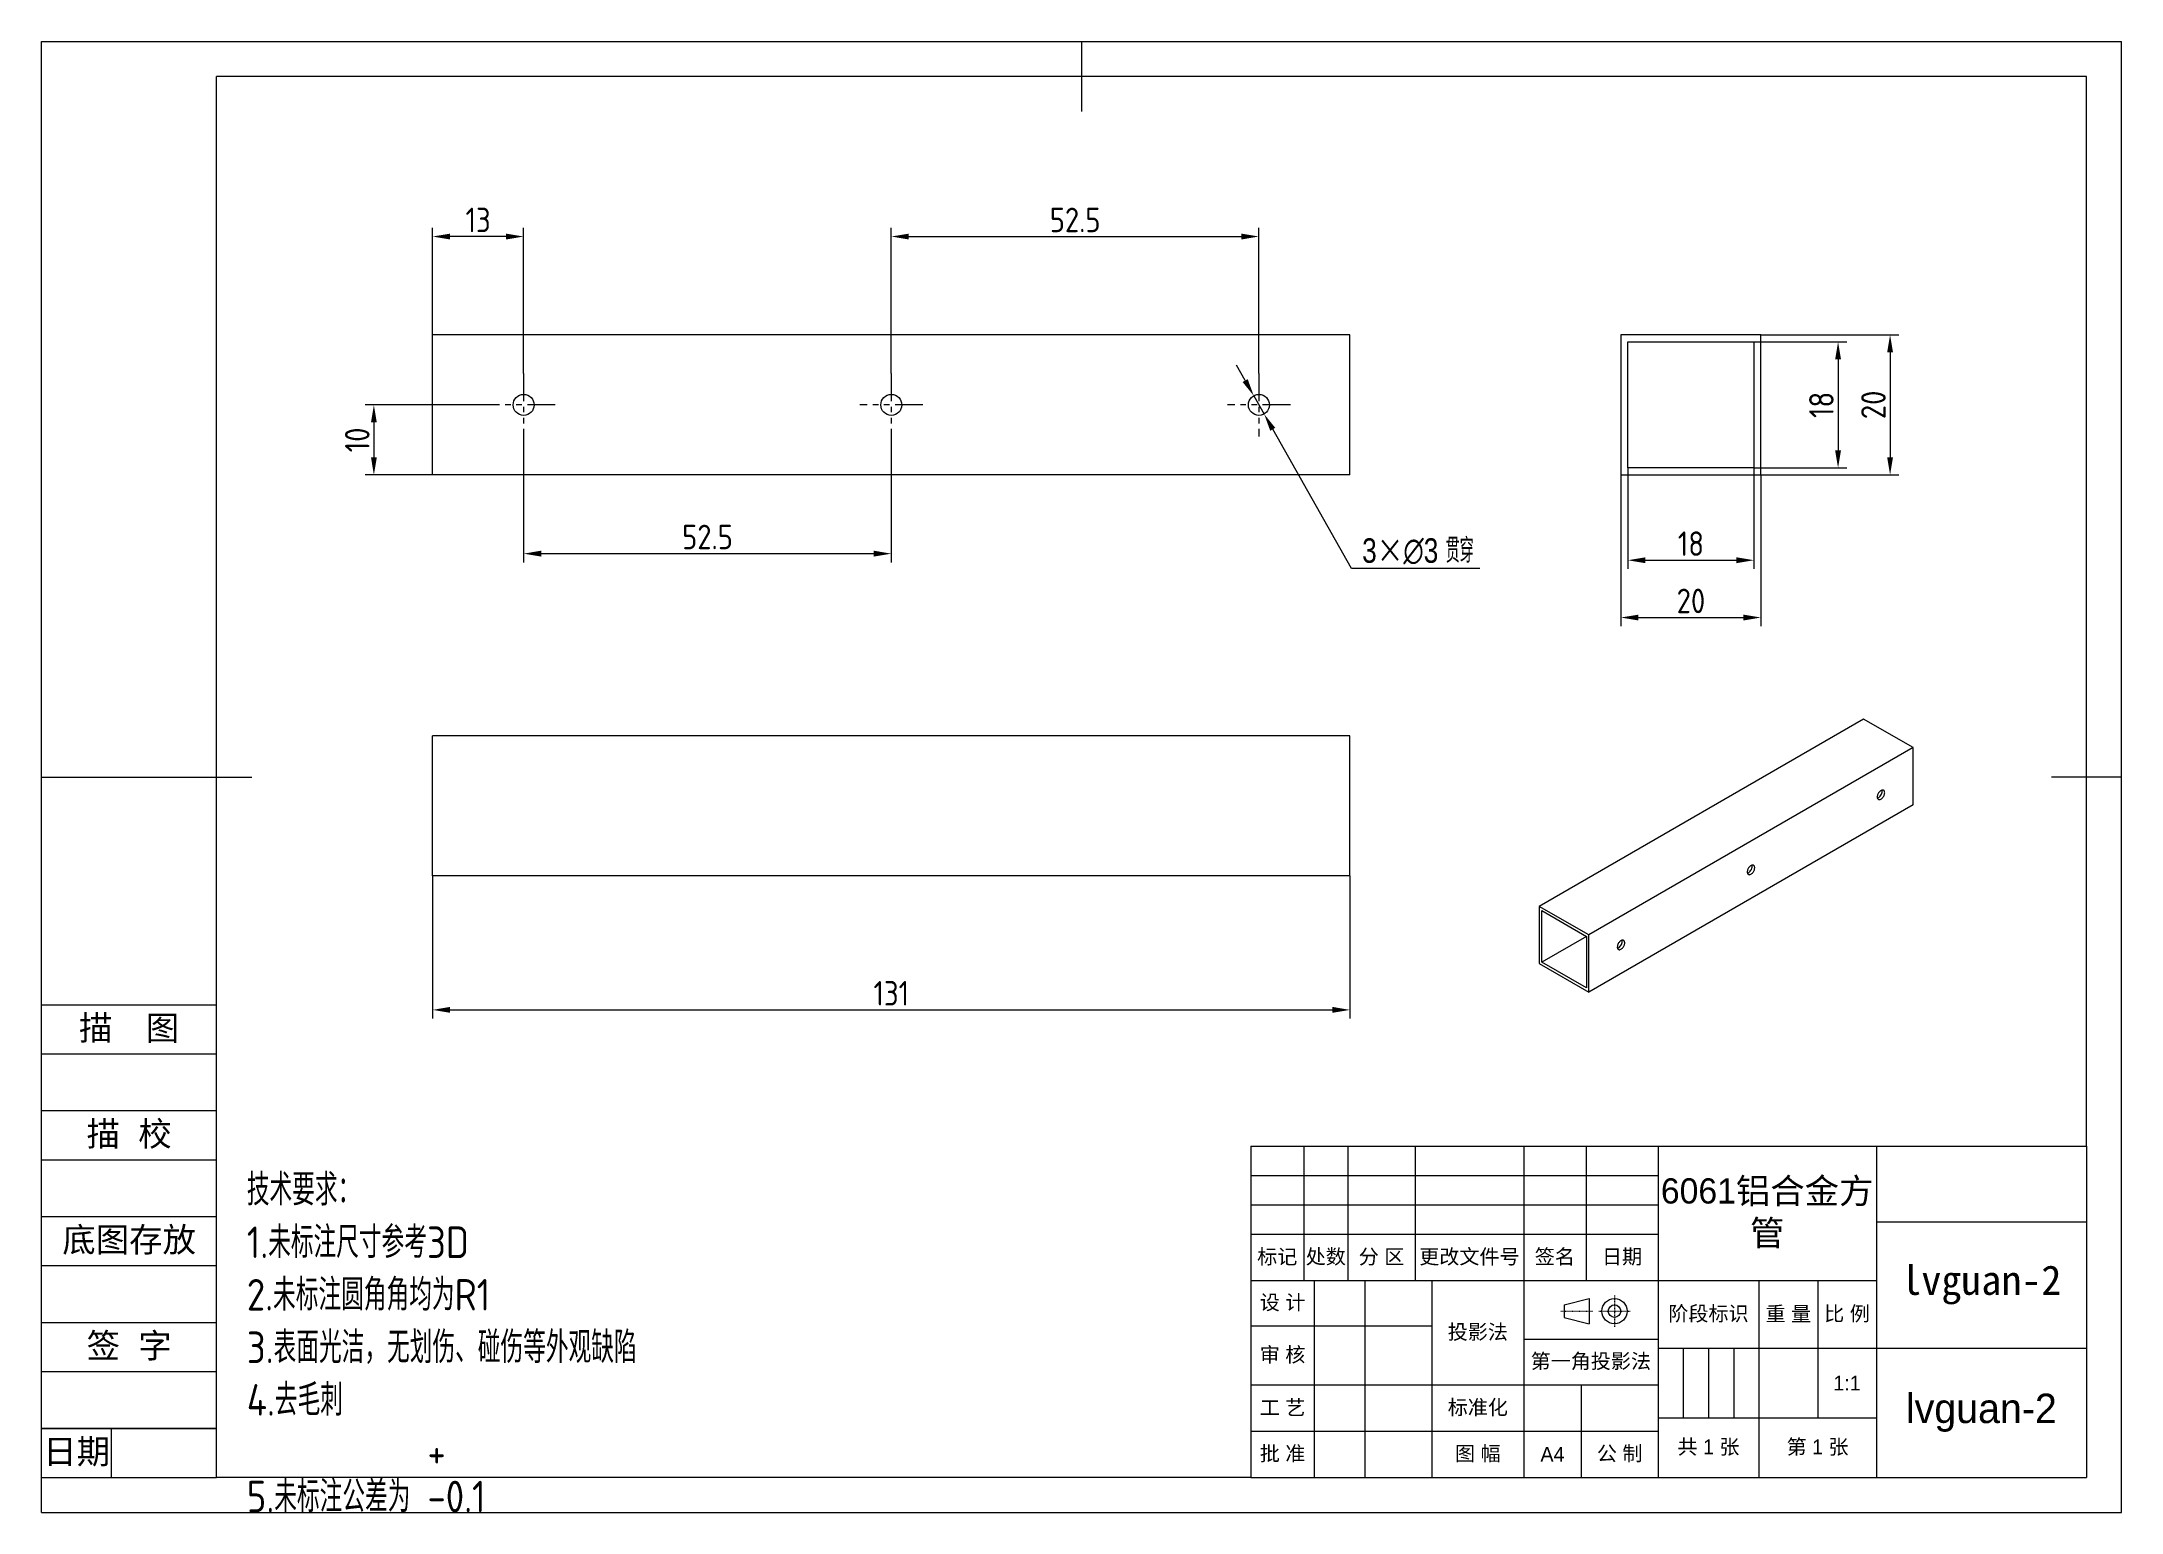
# Model space of a CAD drawing. Header units: millimetres. Extents: x 0 to 297, y 0 to 210.
import ezdxf

# ---------------------------------------------------------------- set-up
doc = ezdxf.new("R2010")
doc.units = ezdxf.units.MM
doc.header["$LTSCALE"] = 0.25
doc.header["$PDMODE"] = 3
doc.header["$PDSIZE"] = 1
doc.linetypes.add('CENTER', pattern=[0.6, 0.375, -0.075, 0.075, -0.075])
doc.linetypes.add('PHANTOM2', pattern=[31.75, 15.875, -3.175, 3.175, -3.175, 3.175, -3.175])
doc.layers.get('0').update_dxf_attribs({"linetype": 'CONTINUOUS'})
doc.layers.get('Defpoints').update_dxf_attribs({"linetype": 'CONTINUOUS'})
for name, color, linetype in [('1尺寸线', 3, 'CONTINUOUS'), ('2双点画线', 6, 'PHANTOM2'), ('LVGUAN-1_DXF_CONTINUOUS_LINE', 7, 'CONTINUOUS'), ('后壳_DXF_FORMAT', 7, 'CONTINUOUS')]:
    doc.layers.add(name, color=color, linetype=linetype)
doc.styles.get("Standard").update_dxf_attribs({"font": 'CHANGFANGSONG.TTF'})
doc.styles.add('TEXTSTYLE_2', font='CHANGFANGSONG.TTF')
doc.styles.add('字母', font='gbenor.shx', dxfattribs={"height": 3.5, "bigfont": 'gbcbig.shx'})
doc.styles.add('汉字', font='gbenor.shx', dxfattribs={"height": 5, "bigfont": 'gbcbig.shx'})
doc.dimstyles.new('正常', dxfattribs={"dimtxt": 3.5, "dimasz": 2.5, "dimexe": 1.25, "dimexo": 0, "dimtad": 1, "dimtoh": 1, "dimdsep": 46, "dimtxsty": '字母', "dimcen": 2.5, "dimclrd": 3, "dimclre": 3, "dimclrt": 3, "dimadec": 0, "dimazin": 0, "dimtfac": 1, "dimtmove": 0, "dimatfit": 3, "dimfxl": 1, "dimarcsym": 0})

# ---------------------------------------------------------------- blocks, each defined once
blk = doc.blocks.new('*T5')
at = {"layer": '后壳_DXF_FORMAT', "color": 0, "linetype": 'ByBlock', "lineweight": -2, "transparency": 16777216}
for p, q in [((0, 67.48), (25, 67.48)), ((0, 0), (0, 67.48)), ((25, 0), (25, 67.48)), ((0, 60.48), (25, 60.48)), ((0, 52.36), (25, 52.36)), ((0, 45.36), (25, 45.36)), ((0, 37.24), (25, 37.24)), ((0, 30.24), (25, 30.24)), ((0, 22.12), (25, 22.12)), ((0, 15.12), (25, 15.12)), ((0, 7), (25, 7)), ((10, 0), (10, 7)), ((0, 0), (25, 0))]:
    blk.add_line(p, q, dxfattribs=at)
at = {"layer": '后壳_DXF_FORMAT', "color": 3, "linetype": 'Continuous', "transparency": 16777216, "char_height": 3.5, "attachment_point": 5, "style": 'TEXTSTYLE_2'}
for s, insert, width in [('{\\fSimSun|b0|i0|c134|p2;描  图}', (12.5, 63.98), 24.88), ('描  校', (12.5, 48.86), 24.88), ('底图存放', (12.5, 33.74), 24.88), ('签  字', (12.5, 18.62), 24.88), ('日期', (5, 3.5), 9.88)]:
    blk.add_mtext(s, dxfattribs=dict(at, insert=insert, width=width))
blk = doc.blocks.new('*T6')
at = {"layer": '后壳_DXF_FORMAT', "color": 0, "linetype": 'ByBlock', "lineweight": -2, "transparency": 16777216}
for p, q in [((0, 0), (119.32, 0)), ((0, 0), (0, -47.3)), ((7.55, 0), (7.55, -19.2)), ((13.86, 0), (13.86, -19.2)), ((23.46, 0), (23.46, -19.2)), ((38.96, 0), (38.96, -47.3)), ((47.87, 0), (47.87, -19.2)), ((58.15, 0), (58.15, -47.3)), ((89.32, 0), (89.32, -47.3)), ((119.32, 0), (119.32, -47.3)), ((0, -4.2), (58.15, -4.2)), ((0, -8.4), (58.15, -8.4)), ((89.32, -10.8), (119.32, -10.8)), ((0, -12.6), (58.15, -12.6)), ((0, -19.2), (89.32, -19.2)), ((9.06, -19.2), (9.06, -47.3)), ((16.26, -19.2), (16.26, -47.3)), ((25.86, -19.2), (25.86, -47.3)), ((72.55, -19.2), (72.55, -47.3)), ((80.95, -19.2), (80.95, -38.82)), ((0, -25.67), (25.86, -25.67)), ((38.96, -27.56), (58.15, -27.56)), ((58.15, -28.87), (119.32, -28.87)), ((61.75, -28.87), (61.75, -38.82)), ((65.35, -28.87), (65.35, -38.82)), ((68.95, -28.87), (68.95, -38.82)), ((0, -34.11), (58.15, -34.11)), ((47.18, -34.11), (47.18, -47.3)), ((0, -40.7), (58.15, -40.7)), ((58.15, -38.82), (89.32, -38.82)), ((0, -47.3), (119.32, -47.3))]:
    blk.add_line(p, q, dxfattribs=at)
at = {"layer": '后壳_DXF_FORMAT', "color": 3, "linetype": 'Continuous', "transparency": 16777216, "attachment_point": 5}
for s, insert, char_height, width in [('6061{\\fSimSun|b0|i0|c134|p2;铝合金方管}', (73.73, -9.6), 3.6, 31.0975), ('标记', (3.77, -15.9), 2.1, 7.474), ('处数', (10.7, -15.9), 2.1, 6.2372), ('分 区', (18.66, -15.9), 2.1, 9.528), ('更改文件号', (31.21, -15.9), 2.1, 15.4332), ('签名', (43.41, -15.9), 2.1, 8.836), ('日期', (53.01, -15.9), 2.1, 10.2064), ('设 计', (4.53, -22.43), 2.1, 8.9832), ('{\\fSimSun|b0|i0|c134|p2;阶段标识}', (65.35, -24.03), 2.1, 14.328), ('重 量', (76.75, -24.03), 2.1, 8.328), ('比 例', (85.13, -24.03), 2.1, 8.2975), ('投影法', (32.41, -26.65), 2.1, 13.0332), ('审 核', (4.53, -29.89), 2.1, 8.9832), ('第一角投影法', (48.55, -30.83), 2.1, 19.1144), ('1:1', (85.13, -33.84), 2.1, 8.2975), ('lvguan-2', (104.32, -38.08), 4.2, 29.928), ('工 艺', (4.53, -37.41), 2.1, 8.9832), ('标准化', (32.41, -37.41), 2.1, 13.0332), ('第 1 张', (80.93, -43.06), 2.1, 16.6975), ('批 准', (4.53, -44), 2.1, 8.9832), ('图 幅', (32.41, -44), 2.1, 13.0332), ('A4', (43.07, -44), 2.1, 8.1508), ('公 制', (52.67, -44), 2.1, 10.8917), ('共 1 张', (65.35, -43.06), 2.1, 14.328)]:
    blk.add_mtext(s, dxfattribs=dict(at, insert=insert, char_height=char_height, width=width))
at = {"layer": '后壳_DXF_FORMAT', "color": 0, "linetype": 'Continuous', "transparency": 16777216, "insert": (104.32, -19.83), "char_height": 4.2, "width": 29.928, "attachment_point": 5}
blk.add_mtext('{\\fSimSun|b0|i0|c134|p2;\\C3;lvguan-2}', dxfattribs=at)
blk = doc.blocks.new('FIRST_ANG02_BL2', base_point=(178, 28))
at = {"layer": '后壳_DXF_FORMAT', "color": 7, "linetype": 'Continuous'}
for p, q in [((170.5, 29.5), (176.5, 31)), ((176.5, 31), (176.5, 25)), ((170.5, 29.5), (170.5, 26.5)), ((170.5, 26.5), (176.5, 25))]:
    blk.add_line(p, q, dxfattribs=at)
at = {"layer": '后壳_DXF_FORMAT', "color": 1, "linetype": 'CENTER'}
for p, q in [((182.5, 31.75), (182.5, 24.25)), ((169.75, 28), (177.25, 28)), ((178.75, 28), (186.25, 28))]:
    blk.add_line(p, q, dxfattribs=at)
at = {"layer": '后壳_DXF_FORMAT', "color": 7, "linetype": 'Continuous'}
for radius in [3, 1.5]:
    blk.add_circle((182.5, 28), radius, dxfattribs=at)
blk = doc.blocks.new('*D214')
at = {"layer": '1尺寸线', "color": 3, "lineweight": -2, "transparency": 16777216}
for p, q in [((55.84, 168.13), (55.84, 183.42)), ((66.34, 182.17), (58.34, 182.17)), ((68.84, 162.63), (68.84, 183.42))]:
    blk.add_line(p, q, dxfattribs=at)
at = {"layer": '1尺寸线', "color": 3, "transparency": 16777216}
for points in [[(58.34, 182.58), (58.34, 181.75), (55.84, 182.17)], [(66.34, 182.58), (66.34, 181.75), (68.84, 182.17)]]:
    blk.add_solid(points, dxfattribs=at)
at = {"layer": 'Defpoints', "color": 0, "transparency": 16777216}
for p in [(55.84, 182.17), (55.84, 168.13), (68.84, 162.63)]:
    blk.add_point(p, dxfattribs=at)
at = {"layer": '1尺寸线', "color": 3, "transparency": 16777216, "insert": (62.34, 184.54), "char_height": 3.5, "attachment_point": 5, "style": '字母'}
blk.add_mtext('13', dxfattribs=at)
blk = doc.blocks.new('*D215')
at = {"layer": '1尺寸线', "color": 3, "lineweight": -2, "transparency": 16777216}
for p, q in [((68.84, 153.63), (68.84, 135.64)), ((121.34, 153.63), (121.34, 135.64)), ((71.34, 136.89), (118.84, 136.89))]:
    blk.add_line(p, q, dxfattribs=at)
at = {"layer": '1尺寸线', "color": 3, "transparency": 16777216}
for points in [[(71.34, 137.31), (71.34, 136.47), (68.84, 136.89)], [(118.84, 137.31), (118.84, 136.47), (121.34, 136.89)]]:
    blk.add_solid(points, dxfattribs=at)
at = {"layer": 'Defpoints', "color": 0, "transparency": 16777216}
for p in [(68.84, 153.63), (121.34, 153.63), (121.34, 136.89)]:
    blk.add_point(p, dxfattribs=at)
at = {"layer": '1尺寸线', "color": 3, "transparency": 16777216, "insert": (95.09, 139.27), "char_height": 3.5, "attachment_point": 5, "style": '字母'}
blk.add_mtext('52.5', dxfattribs=at)
blk = doc.blocks.new('*D216')
at = {"layer": '1尺寸线', "color": 3, "lineweight": -2, "transparency": 16777216}
for p, q in [((121.34, 162.63), (121.34, 183.42)), ((123.84, 182.17), (171.34, 182.17)), ((173.84, 162.63), (173.84, 183.42))]:
    blk.add_line(p, q, dxfattribs=at)
at = {"layer": '1尺寸线', "color": 3, "transparency": 16777216}
for points in [[(123.84, 182.58), (123.84, 181.75), (121.34, 182.17)], [(171.34, 182.58), (171.34, 181.75), (173.84, 182.17)]]:
    blk.add_solid(points, dxfattribs=at)
at = {"layer": 'Defpoints', "color": 0, "transparency": 16777216}
for p in [(173.84, 182.17), (121.34, 162.63), (173.84, 162.63)]:
    blk.add_point(p, dxfattribs=at)
at = {"layer": '1尺寸线', "color": 3, "transparency": 16777216, "insert": (147.59, 184.54), "char_height": 3.5, "attachment_point": 5, "style": '字母'}
blk.add_mtext('52.5', dxfattribs=at)
blk = doc.blocks.new('*D217')
at = {"layer": '1尺寸线', "color": 3, "lineweight": -2, "transparency": 16777216}
for p, q in [((226.53, 149.13), (226.53, 134.7)), ((244.53, 149.13), (244.53, 134.7)), ((229.03, 135.95), (242.03, 135.95))]:
    blk.add_line(p, q, dxfattribs=at)
at = {"layer": '1尺寸线', "color": 3, "transparency": 16777216}
for points in [[(229.03, 136.37), (229.03, 135.53), (226.53, 135.95)], [(242.03, 136.37), (242.03, 135.53), (244.53, 135.95)]]:
    blk.add_solid(points, dxfattribs=at)
at = {"layer": 'Defpoints', "color": 0, "transparency": 16777216}
for p in [(226.53, 149.13), (244.53, 149.13), (244.53, 135.95)]:
    blk.add_point(p, dxfattribs=at)
at = {"layer": '1尺寸线', "color": 3, "transparency": 16777216, "insert": (235.53, 138.32), "char_height": 3.5, "attachment_point": 5, "style": '字母'}
blk.add_mtext('18', dxfattribs=at)
blk = doc.blocks.new('*D218')
at = {"layer": '1尺寸线', "color": 3, "lineweight": -2, "transparency": 16777216}
for p, q in [((244.53, 167.13), (257.79, 167.13)), ((256.54, 164.63), (256.54, 151.63)), ((244.53, 149.13), (257.79, 149.13))]:
    blk.add_line(p, q, dxfattribs=at)
at = {"layer": '1尺寸线', "color": 3, "transparency": 16777216}
for points in [[(256.12, 164.63), (256.96, 164.63), (256.54, 167.13)], [(256.12, 151.63), (256.96, 151.63), (256.54, 149.13)]]:
    blk.add_solid(points, dxfattribs=at)
at = {"layer": 'Defpoints', "color": 0, "transparency": 16777216}
for p in [(244.53, 167.13), (244.53, 149.13), (256.54, 149.13)]:
    blk.add_point(p, dxfattribs=at)
at = {"layer": '1尺寸线', "color": 3, "transparency": 16777216, "insert": (254.16, 158.13), "char_height": 3.5, "attachment_point": 5, "rotation": 90, "style": '字母'}
blk.add_mtext('18', dxfattribs=at)
blk = doc.blocks.new('*D220')
at = {"layer": '1尺寸线', "color": 3, "lineweight": -2, "transparency": 16777216}
for p, q in [((55.84, 90.9), (55.84, 70.5)), ((186.84, 90.9), (186.84, 70.5)), ((58.34, 71.75), (184.34, 71.75))]:
    blk.add_line(p, q, dxfattribs=at)
at = {"layer": '1尺寸线', "color": 3, "transparency": 16777216}
for points in [[(58.34, 72.17), (58.34, 71.33), (55.84, 71.75)], [(184.34, 72.17), (184.34, 71.33), (186.84, 71.75)]]:
    blk.add_solid(points, dxfattribs=at)
at = {"layer": 'Defpoints', "color": 0, "transparency": 16777216}
for p in [(55.84, 90.9), (186.84, 90.9), (186.84, 71.75)]:
    blk.add_point(p, dxfattribs=at)
at = {"layer": '1尺寸线', "color": 3, "transparency": 16777216, "insert": (121.34, 74.12), "char_height": 3.5, "attachment_point": 5, "style": '字母'}
blk.add_mtext('131', dxfattribs=at)
blk = doc.blocks.new('*D222')
at = {"layer": '1尺寸线', "color": 3, "lineweight": -2, "transparency": 16777216}
for p, q in [((225.53, 148.13), (225.53, 126.52)), ((245.53, 148.13), (245.53, 126.52)), ((228.03, 127.77), (243.03, 127.77))]:
    blk.add_line(p, q, dxfattribs=at)
at = {"layer": '1尺寸线', "color": 3, "transparency": 16777216}
for points in [[(228.03, 128.18), (228.03, 127.35), (225.53, 127.77)], [(243.03, 128.18), (243.03, 127.35), (245.53, 127.77)]]:
    blk.add_solid(points, dxfattribs=at)
at = {"layer": 'Defpoints', "color": 0, "transparency": 16777216}
for p in [(225.53, 148.13), (245.53, 148.13), (245.53, 127.77)]:
    blk.add_point(p, dxfattribs=at)
at = {"layer": '1尺寸线', "color": 3, "transparency": 16777216, "insert": (235.53, 130.14), "char_height": 3.5, "attachment_point": 5, "style": '字母'}
blk.add_mtext('20', dxfattribs=at)
blk = doc.blocks.new('*D223')
at = {"layer": '1尺寸线', "color": 3, "lineweight": -2, "transparency": 16777216}
for p, q in [((245.53, 168.13), (265.22, 168.13)), ((263.97, 165.63), (263.97, 150.63)), ((245.53, 148.13), (265.22, 148.13))]:
    blk.add_line(p, q, dxfattribs=at)
at = {"layer": '1尺寸线', "color": 3, "transparency": 16777216}
for points in [[(263.55, 165.63), (264.38, 165.63), (263.97, 168.13)], [(263.55, 150.63), (264.38, 150.63), (263.97, 148.13)]]:
    blk.add_solid(points, dxfattribs=at)
at = {"layer": 'Defpoints', "color": 0, "transparency": 16777216}
for p in [(245.53, 168.13), (245.53, 148.13), (263.97, 148.13)]:
    blk.add_point(p, dxfattribs=at)
at = {"layer": '1尺寸线', "color": 3, "transparency": 16777216, "insert": (261.59, 158.13), "char_height": 3.5, "attachment_point": 5, "rotation": 90, "style": '字母'}
blk.add_mtext('20', dxfattribs=at)
blk = doc.blocks.new('*D224')
at = {"layer": '1尺寸线', "color": 3, "lineweight": -2, "transparency": 16777216}
for p, q in [((64.34, 158.13), (46.2, 158.13)), ((47.45, 155.63), (47.45, 150.63)), ((55.84, 148.13), (46.2, 148.13))]:
    blk.add_line(p, q, dxfattribs=at)
at = {"layer": '1尺寸线', "color": 3, "transparency": 16777216}
for points in [[(47.04, 155.63), (47.87, 155.63), (47.45, 158.13)], [(47.04, 150.63), (47.87, 150.63), (47.45, 148.13)]]:
    blk.add_solid(points, dxfattribs=at)
at = {"layer": 'Defpoints', "color": 0, "transparency": 16777216}
for p in [(64.34, 158.13), (47.45, 148.13), (55.84, 148.13)]:
    blk.add_point(p, dxfattribs=at)
at = {"layer": '1尺寸线', "color": 3, "transparency": 16777216, "insert": (45.08, 153.13), "char_height": 3.5, "attachment_point": 5, "rotation": 90, "style": '字母'}
blk.add_mtext('10', dxfattribs=at)
blk = doc.blocks.new('*D225')
at = {"layer": '1尺寸线', "color": 3, "lineweight": -2, "transparency": 16777216}
for p, q in [((171.87, 161.61), (170.63, 163.78)), ((173.1, 159.43), (174.58, 156.82)), ((187.07, 134.75), (175.81, 154.65)), ((205.4, 134.75), (187.07, 134.75))]:
    blk.add_line(p, q, dxfattribs=at)
at = {"layer": '1尺寸线', "color": 3, "transparency": 16777216}
for points in [[(172.23, 161.81), (171.5, 161.4), (173.1, 159.43)], [(176.17, 154.85), (175.45, 154.44), (174.58, 156.82)]]:
    blk.add_solid(points, dxfattribs=at)
at = {"layer": 'Defpoints', "color": 0, "transparency": 16777216}
for p in [(173.1, 159.43), (174.58, 156.82)]:
    blk.add_point(p, dxfattribs=at)
at = {"layer": '1尺寸线', "color": 3, "transparency": 16777216, "insert": (196.55, 137.22), "char_height": 3.5, "attachment_point": 5, "style": '字母'}
blk.add_mtext('{\\Fgdt|c134;\\W0.8;3\\fMS Gothic|b0|i0|c128|p49;\\C256;×\\Fgdt|c134;\\C3;∅3 \\Fgbenor,gbcbig|c134;贯穿}', dxfattribs=at)

msp = doc.modelspace()

# ---------------------------------------------------------------- linework, layer by layer
at = {"layer": '2双点画线'}
for p, q in [((68.838, 162.629), (68.838, 153.629)), ((121.338, 162.629), (121.338, 153.629)), ((173.838, 162.629), (173.838, 153.629)), ((73.338, 158.129), (64.338, 158.129)), ((125.838, 158.129), (116.838, 158.129)), ((178.338, 158.129), (169.338, 158.129))]:
    msp.add_line(p, q, dxfattribs=at)
at = {"layer": 'LVGUAN-1_DXF_CONTINUOUS_LINE', "color": 7, "linetype": 'Continuous'}
for p, q in [((55.838, 148.129), (55.838, 168.129)), ((186.838, 168.129), (55.838, 168.129)), ((186.838, 148.129), (186.838, 168.129)), ((225.528, 168.129), (225.528, 148.129)), ((245.528, 168.129), (225.528, 168.129)), ((226.528, 149.129), (226.528, 167.129)), ((226.528, 167.129), (244.528, 167.129)), ((244.528, 167.129), (244.528, 149.129)), ((245.528, 148.129), (245.528, 168.129)), ((244.528, 149.129), (226.528, 149.129)), ((186.838, 148.129), (55.838, 148.129)), ((225.528, 148.129), (245.528, 148.129)), ((260.191, 113.273), (213.876, 86.533)), ((267.262, 109.191), (260.191, 113.273)), ((55.838, 90.897), (55.838, 110.897)), ((186.838, 110.897), (55.838, 110.897)), ((186.838, 90.897), (186.838, 110.897)), ((267.262, 109.191), (220.947, 82.451)), ((267.262, 101.026), (267.262, 109.191)), ((267.262, 101.026), (220.947, 74.286)), ((186.838, 90.897), (55.838, 90.897)), ((213.876, 86.533), (213.876, 78.368)), ((220.947, 82.451), (213.876, 86.533)), ((214.229, 78.572), (214.229, 85.921)), ((214.229, 85.921), (220.593, 82.247)), ((220.593, 82.246), (214.229, 78.572)), ((220.593, 82.247), (220.593, 74.898)), ((220.947, 74.286), (220.947, 82.451)), ((213.876, 78.368), (220.947, 74.286)), ((220.593, 74.898), (214.229, 78.572))]:
    msp.add_line(p, q, dxfattribs=at)
for centre in [(68.838, 158.129), (121.338, 158.129), (173.838, 158.129)]:
    msp.add_circle(centre, 1.5, dxfattribs=at)
for centre, radius, start, end in [((262.058, 102.424), 0.451, 282.87763, 285.96923), ((262.041, 102.481), 0.511, 286.02308, 291.5991), ((243.497, 91.708), 0.451, 282.87763, 285.96923), ((243.48, 91.764), 0.511, 286.02308, 291.5991), ((224.935, 80.991), 0.451, 282.87763, 285.96923), ((224.918, 81.048), 0.511, 286.02308, 291.5991)]:
    msp.add_arc(centre, radius, start, end, dxfattribs=at)
for points, knots in [([(263.041, 103.104), (263.003, 103.126), (262.909, 103.15), (262.758, 103.12), (262.603, 103.035), (262.455, 102.904), (262.324, 102.736), (262.22, 102.545), (262.154, 102.347), (262.136, 102.212), (262.136, 102.148)], [0, 0, 0, 0, 0.0869353, 0.1864059, 0.3037964, 0.4376101, 0.5821152, 0.7294247, 0.8711876, 1, 1, 1, 1]), ([(262.136, 102.148), (262.136, 102.11), (262.141, 102.038), (262.171, 101.939), (262.22, 101.858), (262.266, 101.819), (262.291, 101.805)], [0, 0, 0, 0, 0.2895401, 0.549113, 0.7822575, 1, 1, 1, 1]), ([(262.229, 102.006), (262.313, 102.039), (262.477, 102.152), (262.669, 102.387), (262.803, 102.666), (262.843, 102.869), (262.843, 102.965)], [0, 0, 0, 0, 0.2268605, 0.4891991, 0.7575054, 1, 1, 1, 1]), ([(262.291, 101.805), (262.328, 101.783), (262.422, 101.759), (262.574, 101.79), (262.729, 101.874), (262.877, 102.006), (263.008, 102.173), (263.111, 102.364), (263.178, 102.562), (263.196, 102.697), (263.196, 102.761)], [0, 0, 0, 0, 0.0869353, 0.1864059, 0.3037964, 0.4376101, 0.5821152, 0.7294247, 0.8711876, 1, 1, 1, 1]), ([(262.843, 102.965), (262.843, 102.98), (262.841, 103.035), (262.832, 103.09), (262.82, 103.129)], [0, 0, 0, 0, 0.2649904, 1, 1, 1, 1]), ([(263.196, 102.761), (263.196, 102.799), (263.19, 102.871), (263.161, 102.97), (263.112, 103.051), (263.066, 103.09), (263.041, 103.104)], [0, 0, 0, 0, 0.2895401, 0.549113, 0.7822575, 1, 1, 1, 1]), ([(244.479, 92.388), (244.442, 92.409), (244.348, 92.433), (244.196, 92.403), (244.041, 92.319), (243.893, 92.187), (243.762, 92.019), (243.659, 91.829), (243.592, 91.631), (243.574, 91.496), (243.574, 91.432)], [0, 0, 0, 0, 0.0869353, 0.1864059, 0.3037964, 0.4376101, 0.5821152, 0.7294247, 0.8711876, 1, 1, 1, 1]), ([(243.668, 91.29), (243.752, 91.323), (243.915, 91.436), (244.107, 91.671), (244.241, 91.949), (244.281, 92.152), (244.281, 92.248)], [0, 0, 0, 0, 0.2268605, 0.4891991, 0.7575054, 1, 1, 1, 1]), ([(244.281, 92.248), (244.281, 92.263), (244.279, 92.318), (244.27, 92.374), (244.258, 92.413)], [0, 0, 0, 0, 0.2649904, 1, 1, 1, 1]), ([(244.635, 92.044), (244.635, 92.082), (244.629, 92.155), (244.6, 92.254), (244.55, 92.335), (244.504, 92.373), (244.479, 92.388)], [0, 0, 0, 0, 0.2895401, 0.549113, 0.7822575, 1, 1, 1, 1]), ([(243.574, 91.432), (243.574, 91.394), (243.58, 91.322), (243.609, 91.222), (243.658, 91.142), (243.705, 91.103), (243.729, 91.089)], [0, 0, 0, 0, 0.2895401, 0.549113, 0.7822575, 1, 1, 1, 1]), ([(243.729, 91.089), (243.767, 91.067), (243.861, 91.043), (244.012, 91.073), (244.167, 91.158), (244.316, 91.289), (244.447, 91.457), (244.55, 91.648), (244.617, 91.845), (244.635, 91.98), (244.635, 92.044)], [0, 0, 0, 0, 0.0869353, 0.1864059, 0.3037964, 0.4376101, 0.5821152, 0.7294247, 0.8711876, 1, 1, 1, 1]), ([(225.918, 81.671), (225.88, 81.693), (225.786, 81.717), (225.635, 81.687), (225.48, 81.602), (225.331, 81.471), (225.2, 81.303), (225.097, 81.112), (225.03, 80.914), (225.012, 80.78), (225.012, 80.716)], [0, 0, 0, 0, 0.0869353, 0.1864059, 0.3037964, 0.4376101, 0.5821152, 0.7294247, 0.8711876, 1, 1, 1, 1]), ([(225.012, 80.716), (225.012, 80.678), (225.018, 80.605), (225.047, 80.506), (225.097, 80.425), (225.143, 80.387), (225.168, 80.372)], [0, 0, 0, 0, 0.2895401, 0.549113, 0.7822575, 1, 1, 1, 1]), ([(225.106, 80.573), (225.19, 80.606), (225.354, 80.72), (225.545, 80.954), (225.68, 81.233), (225.72, 81.436), (225.72, 81.532)], [0, 0, 0, 0, 0.2268605, 0.4891991, 0.7575054, 1, 1, 1, 1]), ([(225.168, 80.372), (225.205, 80.351), (225.299, 80.326), (225.451, 80.357), (225.606, 80.441), (225.754, 80.573), (225.885, 80.74), (225.988, 80.931), (226.055, 81.129), (226.073, 81.264), (226.073, 81.328)], [0, 0, 0, 0, 0.0869353, 0.1864059, 0.3037964, 0.4376101, 0.5821152, 0.7294247, 0.8711876, 1, 1, 1, 1]), ([(225.72, 81.532), (225.72, 81.547), (225.718, 81.602), (225.709, 81.657), (225.697, 81.696)], [0, 0, 0, 0, 0.2649904, 1, 1, 1, 1]), ([(226.073, 81.328), (226.073, 81.366), (226.067, 81.438), (226.038, 81.537), (225.989, 81.618), (225.943, 81.657), (225.918, 81.671)], [0, 0, 0, 0, 0.2895401, 0.549113, 0.7822575, 1, 1, 1, 1])]:
    msp.add_open_spline(points, degree=3, knots=knots, dxfattribs=at)
at = {"layer": '后壳_DXF_FORMAT', "color": 1, "linetype": 'Continuous'}
for p, q in [((0, 0), (0, 210)), ((0, 210), (297, 210)), ((297, 0), (297, 210)), ((25, 12), (0, 12)), ((10, 5), (10, 12)), ((0, 0), (297, 0))]:
    msp.add_line(p, q, dxfattribs=at)
at = {"layer": '后壳_DXF_FORMAT', "color": 7, "linetype": 'Continuous'}
for p, q in [((148.5, 210), (148.5, 200)), ((25, 72.48), (25, 205)), ((292, 205), (25, 205)), ((292, 52.302), (292, 205)), ((0, 105), (30, 105)), ((297, 105), (287, 105)), ((172.684, 5), (25, 5))]:
    msp.add_line(p, q, dxfattribs=at)

# ---------------------------------------------------------------- block references
for name, p in [('*T5', (0, 5)), ('*T6', (172.684, 52.302))]:
    msp.add_blockref(name, p)
at = {"layer": '后壳_DXF_FORMAT', "color": 1, "linetype": 'Continuous', "xscale": 0.6, "yscale": 0.6, "zscale": 0.6}
msp.add_blockref('FIRST_ANG02_BL2', (221.914, 28.737), dxfattribs=at)

# ---------------------------------------------------------------- texts
at = {"layer": '2双点画线', "color": 2, "insert": (29.306, 48.325), "char_height": 4.5, "attachment_point": 1, "style": '汉字'}
msp.add_mtext_dynamic_manual_height_columns('技术要求：\\P1.未标注尺寸参考3D\\P2.未标注圆角角均为R1\\P3.表面光洁，无划伤、碰伤等外观缺陷\\P4.去毛刺\\P5.未标注公差为 \\S+^ -;0.1', width=102.60538, gutter_width=1, heights=[43.325], dxfattribs=at)

# ---------------------------------------------------------------- dimensions: what is measured, and where the dimension line sits
at = {"layer": '1尺寸线'}
for base, p1, p2, picture, middle in [((55.838, 182.167), (68.838, 162.629), (55.838, 168.129), '*D214', (62.338, 184.542)), ((173.838, 182.167), (121.338, 162.629), (173.838, 162.629), '*D216', (147.588, 184.542)), ((121.338, 136.891), (68.838, 153.629), (121.338, 153.629), '*D215', (95.088, 139.266)), ((244.528, 135.949), (226.528, 149.129), (244.528, 149.129), '*D217', (235.528, 138.324)), ((245.528, 127.768), (225.528, 148.129), (245.528, 148.129), '*D222', (235.528, 130.143)), ((186.838, 71.749), (55.838, 90.897), (186.838, 90.897), '*D220', (121.338, 74.124))]:
    dim = msp.add_linear_dim(base=base, p1=p1, p2=p2, dimstyle='正常', dxfattribs=at)
    dim.commit()
    dim.dimension.update_dxf_attribs({"geometry": picture, "text_midpoint": middle})
for base, p1, p2, picture, middle in [((256.539, 149.129), (244.528, 167.129), (244.528, 149.129), '*D218', (254.164, 158.129)), ((263.967, 148.129), (245.528, 168.129), (245.528, 148.129), '*D223', (261.592, 158.129)), ((47.453, 148.129), (64.338, 158.129), (55.838, 148.129), '*D224', (45.078, 153.129))]:
    dim = msp.add_linear_dim(base=base, p1=p1, p2=p2, angle=90, dimstyle='正常', dxfattribs=at)
    dim.commit()
    dim.dimension.update_dxf_attribs({"geometry": picture, "text_midpoint": middle})
dim = msp.add_diameter_dim_2p(p1=(173.099, 159.434), p2=(174.577, 156.824), text='{\\Fgdt|c134;\\W0.8;3\\fMS Gothic|b0|i0|c128|p49;\\C256;×\\Fgdt|c134;\\C3;<> \\Fgbenor,gbcbig|c134;贯穿}', dimstyle='正常', dxfattribs=at)
dim.commit()
dim.dimension.update_dxf_attribs({"geometry": '*D225', "text_midpoint": (196.551, 134.753), "dimtype": 163})

doc.saveas('drawing.dxf')
